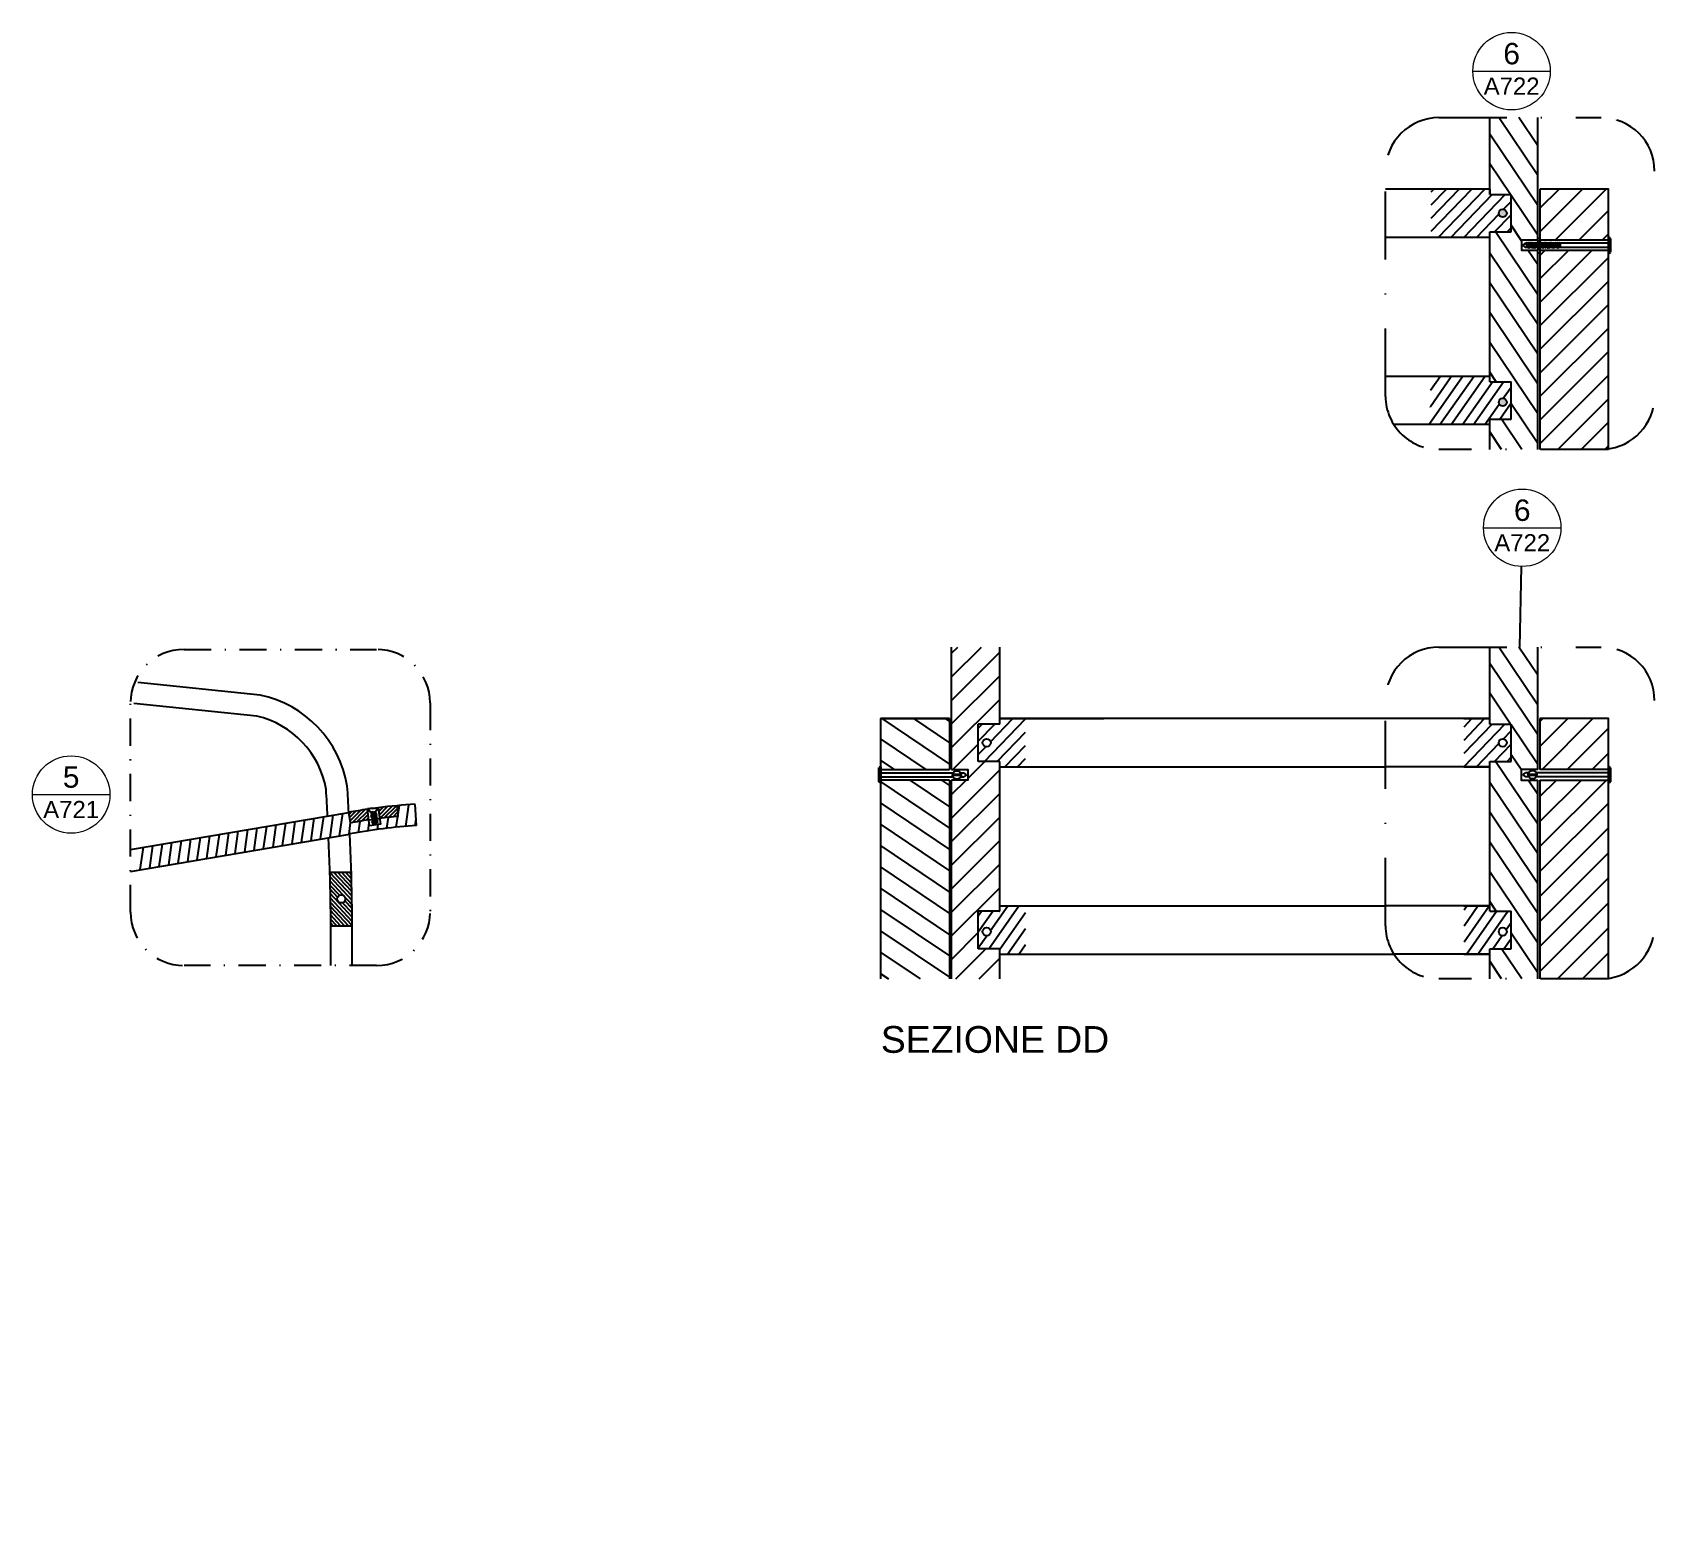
# Model space of a CAD drawing. Header units: millimetres. Extents: x -59 to 1311, y 25 to 454.
# Drawn here: x 489.2 to 640.8, y 25.2 to 164.5 of the extents above; entities that cross this region are included whole.
import ezdxf
from ezdxf.enums import TextEntityAlignment as Align

# ---------------------------------------------------------------- set-up
doc = ezdxf.new("R2010")
doc.units = ezdxf.units.MM
doc.linetypes.add('TRATTOPUNTO', pattern=[25.4, 12.7, -6.35, 0, -6.35])
doc.layers.get('0').update_dxf_attribs({"color": 70})
doc.layers.add('A-ANNO-SYMB', color=202, linetype='Continuous', lineweight=18)
for name, color, linetype in [('CONTORNO SEZIONI', 26, 'Continuous'), ('G-ANNO-TEXT', 3, 'Continuous'), ('LINEE SEZIONATE', 5, 'Continuous'), ('SIMBOLI', 201, 'Continuous'), ('viti sottili', 4, 'Continuous'), ('VITIGIUSTO', 61, 'Continuous')]:
    doc.layers.add(name, color=color, linetype=linetype)
doc.styles.add('ARIAL', font='arial.ttf')
doc.styles.get("Standard").update_dxf_attribs({"font": 'arial.ttf'})
pattern_1 = [(226, (41.42656, -83.0613), (0.616654, -0.5954959), [])]

# ---------------------------------------------------------------- blocks, each defined once
blk = doc.blocks.new('DETAGLI')
at = {"layer": 'A-ANNO-SYMB', "linetype": 'Continuous'}
blk.add_line((486.66, 356.17), (504.76, 356.17), dxfattribs=at)
blk.add_circle((495.71, 356.17), 9.05, dxfattribs=at)
for tag, p in [('TAVOLA', (495.71, 362.76)), ('SEZIONE', (495.71, 354.67))]:
    blk.add_attdef(tag, text='', height=5, dxfattribs=at).set_placement(p, align=Align.TOP_CENTER)

msp = doc.modelspace()

# ---------------------------------------------------------------- hatches: boundary and pattern name
h = msp.add_hatch()
h.set_pattern_fill('ANSI31', color=256, scale=0.49, angle=79)
h.set_pattern_definition([(124, (41.4266, -33.585), (-1.2897752, -0.8699644), [])])
h.paths.add_polyline_path([(628.4, 145.11), (629.93, 145.11), (629.93, 156.56), (625.43, 156.56), (625.43, 149.37), (627.43, 149.37), (627.43, 145.87), (625.43, 145.87), (625.43, 131.87), (627.43, 131.87), (627.43, 128.37), (625.43, 128.37), (625.43, 125.55), (629.93, 125.55), (629.93, 144.18), (628.4, 144.18)])
h = msp.add_hatch()
h.set_pattern_fill('ANSI31', color=256, scale=0.27, angle=181)
h.set_pattern_definition([(226, (41.42656, -33.58495), (0.616654, -0.5954959), [])])
h.paths.add_polyline_path([(619.97, 149.87), (619.97, 145.37), (625.43, 145.37), (625.43, 145.87), (625.43, 149.87)])
edge = h.paths.add_edge_path(flags=16)
edge.add_arc((626.65, 147.62), 0.377, 0, 360)
h.paths.add_polyline_path([(627.43, 149.37), (625.43, 149.37), (625.43, 145.87), (627.43, 145.87)])
h = msp.add_hatch()
h.set_pattern_fill('ANSI31', color=256, scale=0.49)
h.set_pattern_definition([(45, (41.4266, -33.585), (-1.1000814, 1.1000814), [])])
h.paths.add_polyline_path([(630.13, 145.11), (636.53, 145.11), (636.53, 149.87), (630.13, 149.87)])
h.paths.add_polyline_path([(636.53, 144.18), (630.13, 144.18), (630.13, 125.55), (636.53, 125.55)])
h = msp.add_hatch()
h.set_pattern_fill('ANSI31', color=256, scale=0.27, angle=190)
h.set_pattern_definition([(235, (366.2222, -68.2893), (0.702218, -0.4916984), [])])
edge = h.paths.add_edge_path()
edge.add_line((627.43, 131.87), (625.43, 131.87))
edge.add_line((625.43, 131.87), (625.43, 132.37))
edge.add_line((625.43, 132.37), (619.88, 132.37))
edge.add_line((619.88, 132.37), (619.9, 130.51))
edge.add_arc((590.54, 130.8), 29.37, 354.2586, 359.4317, ccw=False)
edge.add_line((619.76, 127.87), (625.43, 127.87))
edge.add_line((625.43, 127.87), (625.43, 128.37))
edge.add_line((625.43, 128.37), (627.43, 128.37))
edge.add_line((627.43, 128.37), (627.43, 131.87))
edge = h.paths.add_edge_path(flags=16)
edge.add_arc((626.65, 129.96), 0.377, 0, 360)
h = msp.add_hatch()
h.set_pattern_fill('ANSI31', color=256, scale=0.49)
h.paths.add_polyline_path([(579.63, 107.08), (575.13, 107.08), (575.13, 95.89), (575.13, 95.63), (576.64, 95.63), (576.64, 94.65), (575.13, 94.65), (575.13, 94.39), (575.13, 76.08), (579.63, 76.08), (579.63, 78.89), (577.63, 78.89), (577.63, 82.39), (579.63, 82.39), (579.63, 96.39), (577.63, 96.39), (577.63, 99.89), (579.63, 99.89)])
h = msp.add_hatch()
h.set_pattern_fill('ANSI31', color=256, scale=0.49, angle=79)
h.set_pattern_definition([(124, (41.4266, -83.0613), (-1.2897752, -0.8699644), [])])
h.paths.add_polyline_path([(628.83, 95.38), (628.78, 95.34), (628.84, 95.34)])
h.paths.add_polyline_path([(629.45, 94.9), (629.53, 94.88), (629.51, 94.94), (629.46, 94.94)])
h.paths.add_polyline_path([(629.43, 95.39), (629.37, 95.41), (629.38, 95.34), (629.44, 95.34)])
h.paths.add_polyline_path([(629.34, 95.39), (629.26, 95.41), (629.27, 95.34), (629.35, 95.34)])
h.paths.add_polyline_path([(629.54, 95.39), (629.46, 95.41), (629.47, 95.34), (629.55, 95.34)])
h.paths.add_polyline_path([(629.23, 95.39), (629.17, 95.41), (629.18, 95.34), (629.24, 95.34)])
h.paths.add_polyline_path([(629.63, 95.4), (629.57, 95.41), (629.58, 95.34), (629.64, 95.34)])
h.paths.add_polyline_path([(629.25, 94.9), (629.33, 94.88), (629.31, 94.94), (629.26, 94.94)])
h.paths.add_polyline_path([(629.65, 94.9), (629.72, 94.88), (629.71, 94.94), (629.66, 94.94)])
h.paths.add_polyline_path([(629.14, 95.39), (629.06, 95.41), (629.07, 95.34), (629.15, 95.34)])
h.paths.add_polyline_path([(629.74, 95.39), (629.66, 95.41), (629.67, 95.34), (629.75, 95.34)])
h.paths.add_polyline_path([(629.03, 95.39), (628.97, 95.41), (628.98, 95.34), (629.04, 95.34)])
h.paths.add_polyline_path([(629.83, 95.39), (629.77, 95.41), (629.78, 95.34), (629.84, 95.34)])
h.paths.add_polyline_path([(629.05, 94.9), (629.13, 94.88), (629.11, 94.94), (629.06, 94.94)])
h.paths.add_polyline_path([(629.93, 95.39), (629.86, 95.41), (629.87, 95.34), (629.93, 95.34)])
h.paths.add_polyline_path([(628.94, 95.39), (628.86, 95.41), (628.87, 95.34), (628.95, 95.34)])
h.paths.add_polyline_path([(628.36, 95.64), (629.93, 95.64), (629.93, 107.08), (625.43, 107.08), (625.43, 99.89), (627.43, 99.89), (627.43, 96.39), (625.43, 96.39), (625.43, 82.39), (627.43, 82.39), (627.43, 78.89), (625.43, 78.89), (625.43, 76.08), (629.93, 76.08), (629.93, 94.65), (628.36, 94.65)])
h = msp.add_hatch()
h.set_pattern_fill('ANSI31', color=256, scale=0.52, angle=101)
h.paths.add_polyline_path([(574.93, 94.39), (574.93, 94.65), (568.53, 94.65), (568.53, 76.08), (574.93, 76.08)])
h.paths.add_polyline_path([(574.93, 100.39), (568.53, 100.39), (568.53, 95.63), (574.93, 95.63), (574.93, 95.89)])
h = msp.add_hatch()
h.set_pattern_fill('ANSI31', color=256, scale=0.27, angle=181)
h.set_pattern_definition(pattern_1)
edge = h.paths.add_edge_path(flags=16)
edge.add_arc((578.41, 98.14), 0.377, 0, 360)
h.paths.add_polyline_path([(577.63, 99.89), (579.63, 99.89), (579.63, 96.39), (577.63, 96.39)])
h.paths.add_polyline_path([(582.03, 95.89), (582.03, 100.39), (579.63, 100.39), (579.63, 95.89)])
h = msp.add_hatch()
h.set_pattern_fill('ANSI31', color=256, scale=0.27, angle=181)
h.set_pattern_definition(pattern_1)
edge = h.paths.add_edge_path()
edge.add_arc((626.65, 98.14), 0.377, 0, 360)
h.paths.add_polyline_path([(627.43, 99.89), (625.43, 99.89), (625.43, 96.39), (627.43, 96.39)])
h.paths.add_polyline_path([(623.03, 100.39), (623.03, 95.89), (625.43, 95.89), (625.43, 96.39), (625.43, 100.39)])
h = msp.add_hatch()
h.set_pattern_fill('ANSI31', color=256, scale=0.52)
h.paths.add_polyline_path([(636.53, 94.39), (636.53, 94.65), (630.13, 94.65), (630.13, 94.39), (630.13, 76.08), (636.53, 76.08)])
h.paths.add_polyline_path([(636.53, 100.39), (630.13, 100.39), (630.13, 95.89), (630.13, 95.64), (636.53, 95.64), (636.53, 95.89)])
h = msp.add_hatch()
h.set_pattern_fill('ANSI31', color=256, scale=0.27, angle=37)
h.set_pattern_definition([(82, (-178.3926, -66.8067), (-0.8489073, 0.1193061), [])])
edge = h.paths.add_edge_path()
edge.add_line((498.7, 88.21), (498.7, 86.18))
edge.add_line((498.7, 86.18), (518.89, 89.61))
edge.add_arc((527.86, 43.19), 47.28, 93.3267, 100.9267, ccw=False)
edge.add_line((525.11, 90.39), (525, 92.38))
edge.add_line((525, 92.38), (523.33, 92.26))
edge.add_line((523.33, 92.26), (523.42, 91.26))
edge.add_line((523.42, 91.26), (521.67, 91.07))
edge.add_line((521.67, 91.07), (521.79, 90.8))
edge.add_line((521.79, 90.8), (521.74, 90.46))
edge.add_line((521.74, 90.46), (521.37, 90.51))
edge.add_line((521.37, 90.51), (520.74, 90.47))
edge.add_line((520.74, 90.47), (520.64, 90.93))
edge.add_line((520.64, 90.93), (518.96, 90.64))
edge.add_line((518.96, 90.64), (518.79, 91.63))
edge.add_line((518.79, 91.63), (498.7, 88.21))
h = msp.add_hatch()
h.set_pattern_fill('ANSI31', color=256, scale=0.081)
h.paths.add_polyline_path([(520.54, 91.92, 0.009083), (518.79, 91.63), (518.96, 90.64, -0.002152), (520.66, 90.94)])
h.paths.add_polyline_path([(523.33, 92.26, 0.009061), (521.55, 92.06), (521.67, 91.07, -0.009164), (523.42, 91.26)])
h = msp.add_hatch()
h.set_pattern_fill('ANSI31', color=256, scale=0.084, angle=88)
h.set_pattern_definition([(133, (-61.49065, 84.6271), (-0.19505203, -0.18188896), [])])
h.paths.add_polyline_path([(517.12, 81.04), (519.11, 81.04, 0.005563), (519.02, 86.04), (517.03, 86.04, -0.00545)])
h.paths.add_polyline_path([(518.46, 83.54, -1), (517.71, 83.54, -1)], flags=16)
h = msp.add_hatch()
h.set_pattern_fill('ANSI31', color=256, scale=0.27, angle=190)
h.set_pattern_definition([(235, (474.4115, -117.76565), (0.702218, -0.4916984), [])])
h.paths.add_polyline_path([(578.04, 80.48, -1), (578.79, 80.48, -1)], flags=16)
h.paths.add_polyline_path([(627.03, 80.48, -1), (626.27, 80.48, -1)], flags=16)
h.paths.add_polyline_path([(623.03, 82.89), (623.03, 78.39), (625.43, 78.39), (625.43, 78.89), (627.43, 78.89), (627.43, 82.39), (625.43, 82.39), (625.43, 82.89)])
h.paths.add_polyline_path([(582.03, 78.39), (582.03, 82.89), (579.63, 82.89), (579.63, 82.39), (577.63, 82.39), (577.63, 78.89), (579.63, 78.89), (579.63, 78.39)])
h = msp.add_hatch()
h.set_pattern_fill('ANSI31', color=256, scale=0.27, angle=95)
h.paths.add_polyline_path([(546.83, 25.17), (552.74, 25.17), (552.74, 30.32), (546.83, 30.32)], flags=9)
h.paths.add_polyline_path([(562.13, 26.33), (565.9, 26.33), (565.9, 31.48), (562.13, 31.48)], flags=9)
at = {"layer": 'VITIGIUSTO'}
h = msp.add_hatch(color=256, dxfattribs=at)
h.dxf.hatch_style = 1
h.paths.add_polyline_path([(627.03, 147.62, 1), (626.27, 147.62, 1)])
h.paths.add_polyline_path([(627.03, 129.96, 1), (626.27, 129.96, 1)])

# ---------------------------------------------------------------- linework, layer by layer
for p, q in [((619.98, 149.87), (615.69, 149.87)), ((625.43, 149.87), (625.43, 149.37)), ((620.05, 145.37), (615.69, 145.37)), ((619.94, 132.37), (615.69, 132.37)), ((619.86, 127.87), (616.47, 127.87)), ((574.93, 100.39), (568.53, 100.39)), ((574.93, 100.39), (574.93, 95.63)), ((579.63, 100.39), (589.37, 100.39)), ((625.43, 100.39), (579.63, 100.39)), ((625.43, 100.39), (615.69, 100.39)), ((630.13, 100.39), (630.13, 95.64)), ((636.53, 100.39), (630.13, 100.39)), ((579.63, 95.89), (615.69, 95.89)), ((625.43, 95.89), (615.69, 95.89)), ((574.93, 94.65), (574.93, 76.08)), ((630.13, 94.65), (630.13, 76.08)), ((520.66, 90.94), (520.99, 90.98)), ((521.38, 91.03), (521.67, 91.07)), ((579.63, 82.89), (615.69, 82.89)), ((625.43, 82.89), (615.69, 82.89)), ((517.12, 81.04), (519.11, 81.04)), ((579.63, 78.39), (616.47, 78.39)), ((625.43, 78.39), (616.47, 78.39))]:
    msp.add_line(p, q)
for points in [[(518.65, 94.09, 0.307514), (510.52, 102.6), (499.08, 103.77)], [(516.67, 93.76, 0.304175), (510.2, 100.62), (498.7, 101.8)]]:
    msp.add_lwpolyline(points, format="xyb")
for centre, radius, start, end in [((294.39, 79.56), 224.73, 3.0768, 3.7066), ((287.74, 79.43), 229.38, 2.9641, 3.5813), ((294.39, 79.56), 224.73, 359.4292, 2.5619), ((287.74, 79.43), 229.38, 359.4736, 2.4608)]:
    msp.add_arc(centre, radius, start, end)
at = {"layer": 'CONTORNO SEZIONI', "linetype": 'TRATTOPUNTO', "ltscale": 0.5}
for points in [[(620.69, 156.56), (635.84, 156.56)], [(615.69, 130.51), (615.69, 151.56)], [(636.53, 125.55), (620.69, 125.55)], [(620.69, 107.08), (635.84, 107.08)], [(615.69, 81.04), (615.69, 102.08)], [(636.53, 76.08), (620.69, 76.08)]]:
    msp.add_lwpolyline(points, dxfattribs=at)
at = {"layer": 'CONTORNO SEZIONI', "linetype": 'TRATTOPUNTO', "ltscale": 0.2}
for points in [[(503.39, 106.86), (521.39, 106.86)], [(498.39, 82.32), (498.39, 101.86)], [(526.39, 101.86), (526.39, 82.32)], [(521.39, 77.32), (503.39, 77.32)]]:
    msp.add_lwpolyline(points, dxfattribs=at)
at = {"layer": 'CONTORNO SEZIONI', "linetype": 'TRATTOPUNTO', "ltscale": 0.5}
for centre, start, end in [((620.69, 151.56), 90, 180), ((635.84, 151.56), 0, 90), ((620.69, 130.55), 180.456, 272.5125), ((635.84, 130.55), 274.2574, 0), ((620.69, 102.08), 90, 180), ((635.84, 102.08), 0, 90), ((620.69, 81.08), 180.456, 272.5125), ((635.84, 81.08), 274.2574, 0)]:
    msp.add_arc(centre, 5, start, end, dxfattribs=at)
at = {"layer": 'CONTORNO SEZIONI', "linetype": 'TRATTOPUNTO', "ltscale": 0.2}
for centre, start, end in [((503.39, 101.86), 90, 180), ((521.39, 101.86), 0, 90), ((503.39, 82.32), 180, 270), ((521.39, 82.32), 270, 0)]:
    msp.add_arc(centre, 5, start, end, dxfattribs=at)
at = {"layer": 'LINEE SEZIONATE'}
for p, q in [((625.43, 149.37), (625.43, 156.56)), ((625.43, 149.87), (619.98, 149.87)), ((625.43, 149.37), (627.43, 149.37)), ((627.43, 145.87), (627.43, 149.37)), ((630.13, 149.87), (630.13, 145.11)), ((625.43, 131.87), (625.43, 145.87)), ((625.43, 145.87), (627.43, 145.87)), ((625.43, 145.37), (620.05, 145.37)), ((630.13, 144.18), (630.13, 143.87)), ((630.13, 143.87), (630.13, 125.55)), ((625.43, 132.37), (619.94, 132.37)), ((625.43, 131.87), (627.43, 131.87)), ((627.43, 128.37), (627.43, 131.87)), ((625.43, 127.87), (619.86, 127.87)), ((625.43, 125.55), (625.43, 128.37)), ((625.43, 128.37), (627.43, 128.37)), ((579.63, 99.89), (579.63, 107.08)), ((625.43, 99.89), (625.43, 107.08)), ((579.63, 100.39), (582.05, 100.39)), ((623.02, 100.39), (625.43, 100.39)), ((579.63, 99.89), (577.63, 99.89)), ((577.63, 96.39), (577.63, 99.89)), ((625.43, 99.89), (627.43, 99.89)), ((627.43, 96.39), (627.43, 99.89)), ((579.63, 96.39), (577.63, 96.39)), ((579.63, 82.39), (579.63, 96.39)), ((579.63, 95.89), (582.05, 95.89)), ((623.02, 95.89), (625.43, 95.89)), ((625.43, 96.39), (627.43, 96.39)), ((625.43, 82.39), (625.43, 96.39)), ((498.39, 88.16), (518.79, 91.63)), ((518.96, 90.64), (518.79, 91.63)), ((523.42, 91.26), (523.33, 92.26)), ((525.11, 90.39), (525, 92.38)), ((498.39, 86.12), (518.89, 89.61)), ((517.03, 86.04), (519.02, 86.04)), ((579.63, 82.39), (577.63, 82.39)), ((577.63, 78.89), (577.63, 82.39)), ((579.63, 82.89), (582.05, 82.89)), ((623.02, 82.89), (625.43, 82.89)), ((625.43, 82.39), (627.43, 82.39)), ((627.43, 78.89), (627.43, 82.39)), ((517.12, 81.04), (519.11, 81.04)), ((579.63, 78.89), (577.63, 78.89)), ((579.63, 76.08), (579.63, 78.89)), ((625.43, 76.08), (625.43, 78.89)), ((625.43, 78.89), (627.43, 78.89)), ((579.63, 78.39), (582.05, 78.39)), ((623.02, 78.39), (625.43, 78.39))]:
    msp.add_line(p, q, dxfattribs=at)
for points in [[(629.93, 145.37), (629.93, 156.56)], [(636.53, 145.11), (636.53, 149.87), (630.13, 149.87)], [(629.93, 145.11), (628.4, 145.11), (628.4, 144.18), (629.93, 144.18)], [(629.93, 145.11), (629.93, 145.37)], [(629.93, 125.55), (629.93, 144.18)], [(636.53, 145.11), (630.13, 145.11)], [(630.13, 144.18), (636.53, 144.18)], [(636.53, 125.55), (636.53, 144.18)], [(575.13, 95.63), (575.13, 107.08)], [(629.93, 95.64), (629.93, 107.08)], [(568.53, 95.89), (568.53, 100.39), (574.93, 100.39)], [(636.53, 95.89), (636.53, 100.39), (630.13, 100.39)], [(568.53, 95.63), (574.93, 95.63)], [(575.13, 95.63), (576.64, 95.63), (576.64, 94.65), (575.13, 94.65)], [(629.93, 95.64), (628.36, 95.64), (628.36, 94.65), (629.93, 94.65)], [(636.53, 95.64), (630.13, 95.64)], [(574.93, 94.65), (568.53, 94.65)], [(568.53, 76.08), (568.53, 94.39)], [(575.13, 76.08), (575.13, 94.65)], [(629.93, 76.08), (629.93, 94.65)], [(630.13, 94.65), (636.53, 94.65)], [(636.53, 76.08), (636.53, 94.39)], [(521.55, 92.06), (521.74, 90.53), (520.72, 90.38), (520.54, 91.92)]]:
    msp.add_lwpolyline(points, dxfattribs=at)
for centre in [(626.65, 147.62), (626.65, 129.96), (626.65, 98.14), (518.09, 83.54), (626.65, 80.48)]:
    msp.add_circle(centre, 0.377, dxfattribs=at)
for centre, radius, start, end in [((527.77, 43.69), 48.77, 98.5194, 100.601), ((527.86, 43.19), 49.28, 93.3267, 97.3613), ((527.83, 43.47), 47.99, 95.2681, 97.3682), ((527.86, 43.19), 47.28, 93.3267, 100.9267), ((554.32, -106.2), 199.99, 99.6888, 100.1821), ((287.74, 79.43), 229.38, 0.4011, 1.6502), ((289.73, 79.45), 229.38, 0.4011, 1.6502)]:
    msp.add_arc(centre, radius, start, end, dxfattribs=at)
at = {"layer": 'SIMBOLI'}
msp.add_line((628.26, 107.08), (628.4, 114.61), dxfattribs=at)
msp.add_arc((527.86, 43.19), 49.28, 97.8754, 97.9377, dxfattribs=at)
at = {"layer": 'viti sottili'}
for p, q in [((628.53, 144.62), (628.78, 144.82)), ((628.53, 144.62), (628.78, 144.42)), ((628.84, 144.82), (628.78, 144.82)), ((628.91, 144.42), (628.78, 144.42)), ((628.84, 144.89), (628.83, 144.85)), ((628.93, 144.36), (628.83, 144.85)), ((628.84, 144.89), (628.86, 144.89)), ((628.86, 144.89), (628.95, 144.39)), ((628.95, 144.82), (628.87, 144.82)), ((628.94, 144.35), (628.93, 144.36)), ((628.95, 144.89), (628.94, 144.85)), ((629.03, 144.36), (628.94, 144.85)), ((629.02, 144.42), (628.94, 144.42)), ((628.95, 144.39), (628.94, 144.35)), ((628.95, 144.89), (628.97, 144.89)), ((628.97, 144.89), (629.06, 144.39)), ((629.04, 144.82), (628.98, 144.82)), ((629.04, 144.89), (629.03, 144.85)), ((629.13, 144.36), (629.03, 144.85)), ((629.05, 144.35), (629.03, 144.36)), ((629.04, 144.89), (629.06, 144.89)), ((629.11, 144.42), (629.05, 144.42)), ((629.06, 144.39), (629.05, 144.35)), ((629.06, 144.89), (629.15, 144.39)), ((629.15, 144.82), (629.07, 144.82)), ((629.14, 144.35), (629.13, 144.36)), ((629.15, 144.89), (629.14, 144.85)), ((629.23, 144.36), (629.14, 144.85)), ((629.22, 144.42), (629.14, 144.42)), ((629.15, 144.39), (629.14, 144.35)), ((629.15, 144.89), (629.17, 144.89)), ((629.17, 144.89), (629.26, 144.39)), ((629.24, 144.82), (629.18, 144.82)), ((629.24, 144.89), (629.23, 144.85)), ((629.33, 144.36), (629.23, 144.85)), ((629.25, 144.35), (629.23, 144.36)), ((629.24, 144.89), (629.26, 144.89)), ((629.31, 144.42), (629.25, 144.42)), ((629.26, 144.39), (629.25, 144.35)), ((629.26, 144.89), (629.35, 144.39)), ((629.35, 144.82), (629.27, 144.82)), ((629.34, 144.35), (629.33, 144.36)), ((629.35, 144.89), (629.34, 144.85)), ((629.43, 144.36), (629.34, 144.85)), ((629.42, 144.42), (629.34, 144.42)), ((629.35, 144.39), (629.34, 144.35)), ((629.35, 144.89), (629.37, 144.89)), ((629.37, 144.89), (629.46, 144.39)), ((629.44, 144.82), (629.38, 144.82)), ((629.44, 144.89), (629.43, 144.85)), ((629.53, 144.36), (629.43, 144.85)), ((629.45, 144.35), (629.43, 144.36)), ((629.44, 144.89), (629.46, 144.89)), ((629.51, 144.42), (629.45, 144.42)), ((629.46, 144.39), (629.45, 144.35)), ((629.46, 144.89), (629.55, 144.39)), ((629.55, 144.82), (629.47, 144.82)), ((629.54, 144.35), (629.53, 144.36)), ((629.55, 144.89), (629.54, 144.85)), ((629.63, 144.36), (629.54, 144.85)), ((629.62, 144.42), (629.54, 144.42)), ((629.55, 144.39), (629.54, 144.35)), ((629.55, 144.89), (629.57, 144.89)), ((629.57, 144.89), (629.66, 144.39)), ((629.64, 144.82), (629.58, 144.82)), ((629.64, 144.89), (629.63, 144.85)), ((629.72, 144.36), (629.63, 144.85)), ((629.65, 144.35), (629.63, 144.36)), ((629.64, 144.89), (629.66, 144.89)), ((629.71, 144.42), (629.65, 144.42)), ((629.66, 144.39), (629.65, 144.35)), ((629.66, 144.89), (629.75, 144.39)), ((629.75, 144.82), (629.67, 144.82)), ((629.74, 144.35), (629.72, 144.36)), ((629.75, 144.89), (629.74, 144.85)), ((629.83, 144.36), (629.74, 144.85)), ((629.82, 144.42), (629.74, 144.42)), ((629.75, 144.39), (629.74, 144.35)), ((629.75, 144.89), (629.77, 144.89)), ((629.77, 144.89), (629.86, 144.39)), ((629.84, 144.82), (629.78, 144.82)), ((629.85, 144.35), (629.83, 144.36)), ((629.85, 144.89), (629.84, 144.85)), ((629.93, 144.36), (629.84, 144.85)), ((629.85, 144.89), (629.86, 144.89)), ((629.92, 144.42), (629.85, 144.42)), ((629.86, 144.39), (629.85, 144.35)), ((629.86, 144.89), (629.95, 144.39)), ((629.95, 144.82), (629.87, 144.82)), ((629.93, 145.3), (630.13, 145.3)), ((629.93, 145.11), (629.93, 144.82)), ((629.94, 144.35), (629.93, 144.36)), ((629.93, 144.36), (629.93, 144.18)), ((629.95, 144.89), (629.94, 144.85)), ((630.03, 144.36), (629.94, 144.85)), ((629.95, 144.39), (629.94, 144.35)), ((629.95, 144.89), (629.96, 144.89)), ((630.02, 144.42), (629.95, 144.42)), ((629.96, 144.89), (630.06, 144.39)), ((630.04, 144.82), (629.98, 144.82)), ((630.05, 144.35), (630.03, 144.36)), ((630.05, 144.89), (630.04, 144.85)), ((630.13, 144.36), (630.04, 144.85)), ((630.05, 144.89), (630.06, 144.89)), ((630.12, 144.42), (630.05, 144.42)), ((630.06, 144.39), (630.05, 144.35)), ((630.06, 144.89), (630.15, 144.39)), ((630.15, 144.82), (630.07, 144.82)), ((630.13, 145.11), (630.13, 144.82)), ((630.14, 144.35), (630.13, 144.36)), ((630.13, 144.36), (630.13, 144.18)), ((630.15, 144.89), (630.14, 144.85)), ((630.23, 144.36), (630.14, 144.85)), ((630.15, 144.39), (630.14, 144.35)), ((630.15, 144.89), (630.17, 144.89)), ((630.22, 144.42), (630.15, 144.42)), ((630.17, 144.89), (630.26, 144.39)), ((630.25, 144.82), (630.18, 144.82)), ((630.25, 144.35), (630.23, 144.36)), ((630.25, 144.89), (630.24, 144.85)), ((630.33, 144.36), (630.24, 144.85)), ((630.25, 144.89), (630.27, 144.89)), ((630.32, 144.42), (630.25, 144.42)), ((630.26, 144.39), (630.25, 144.35)), ((630.27, 144.89), (630.36, 144.39)), ((630.35, 144.82), (630.28, 144.82)), ((630.35, 144.35), (630.33, 144.36)), ((630.35, 144.89), (630.34, 144.85)), ((630.43, 144.36), (630.34, 144.85)), ((630.35, 144.89), (630.37, 144.89)), ((630.42, 144.42), (630.35, 144.42)), ((630.36, 144.39), (630.35, 144.35)), ((630.37, 144.89), (630.46, 144.39)), ((630.45, 144.82), (630.38, 144.82)), ((630.45, 144.35), (630.43, 144.36)), ((630.46, 144.89), (630.45, 144.85)), ((630.54, 144.36), (630.45, 144.85)), ((630.53, 144.42), (630.45, 144.42)), ((630.46, 144.39), (630.45, 144.35)), ((630.46, 144.89), (630.47, 144.89)), ((630.47, 144.89), (630.56, 144.39)), ((630.55, 144.82), (630.48, 144.82)), ((630.55, 144.89), (630.54, 144.85)), ((630.63, 144.36), (630.54, 144.85)), ((630.55, 144.35), (630.54, 144.36)), ((630.55, 144.89), (630.57, 144.89)), ((630.56, 144.39), (630.55, 144.35)), ((630.62, 144.42), (630.56, 144.42)), ((630.57, 144.89), (630.66, 144.39)), ((630.65, 144.82), (630.58, 144.82)), ((630.65, 144.35), (630.63, 144.36)), ((630.66, 144.89), (630.65, 144.85)), ((630.74, 144.36), (630.65, 144.85)), ((630.73, 144.42), (630.65, 144.42)), ((630.66, 144.39), (630.65, 144.35)), ((630.66, 144.89), (630.67, 144.89)), ((630.67, 144.89), (630.76, 144.39)), ((630.75, 144.82), (630.68, 144.82)), ((630.75, 144.89), (630.74, 144.85)), ((630.83, 144.36), (630.74, 144.85)), ((630.75, 144.35), (630.74, 144.36)), ((630.75, 144.89), (630.77, 144.89)), ((630.76, 144.39), (630.75, 144.35)), ((630.82, 144.42), (630.76, 144.42)), ((630.77, 144.89), (630.86, 144.39)), ((630.85, 144.82), (630.78, 144.82)), ((630.85, 144.35), (630.83, 144.36)), ((630.86, 144.89), (630.85, 144.85)), ((630.94, 144.36), (630.85, 144.85)), ((630.93, 144.42), (630.85, 144.42)), ((630.86, 144.39), (630.85, 144.35)), ((630.86, 144.89), (630.87, 144.89)), ((630.87, 144.89), (630.96, 144.39)), ((630.95, 144.82), (630.88, 144.82)), ((630.95, 144.89), (630.94, 144.85)), ((631.03, 144.36), (630.94, 144.85)), ((630.95, 144.35), (630.94, 144.36)), ((630.95, 144.89), (630.97, 144.89)), ((630.96, 144.39), (630.95, 144.35)), ((631.02, 144.42), (630.96, 144.42)), ((630.97, 144.89), (631.06, 144.39)), ((631.05, 144.82), (630.98, 144.82)), ((631.05, 144.35), (631.03, 144.36)), ((631.06, 144.89), (631.05, 144.85)), ((631.14, 144.36), (631.05, 144.85)), ((631.13, 144.42), (631.05, 144.42)), ((631.06, 144.39), (631.05, 144.35)), ((631.06, 144.89), (631.07, 144.89)), ((631.07, 144.89), (631.16, 144.39)), ((631.15, 144.82), (631.08, 144.82)), ((631.15, 144.35), (631.14, 144.36)), ((631.15, 144.89), (631.17, 144.89)), ((631.15, 144.89), (631.15, 144.85)), ((631.24, 144.36), (631.15, 144.85)), ((631.16, 144.39), (631.15, 144.35)), ((631.23, 144.42), (631.16, 144.42)), ((631.17, 144.89), (631.26, 144.39)), ((631.25, 144.82), (631.18, 144.82)), ((631.25, 144.35), (631.24, 144.36)), ((631.26, 144.89), (631.25, 144.85)), ((631.34, 144.36), (631.25, 144.85)), ((631.26, 144.39), (631.25, 144.35)), ((631.26, 144.89), (631.27, 144.89)), ((631.33, 144.42), (631.26, 144.42)), ((631.27, 144.89), (631.36, 144.39)), ((631.35, 144.82), (631.28, 144.82)), ((631.35, 144.35), (631.34, 144.36)), ((631.35, 144.89), (631.37, 144.89)), ((631.35, 144.89), (631.35, 144.85)), ((631.44, 144.36), (631.35, 144.85)), ((631.36, 144.39), (631.35, 144.35)), ((631.43, 144.42), (631.36, 144.42)), ((631.37, 144.89), (631.46, 144.39)), ((631.45, 144.82), (631.38, 144.82)), ((631.45, 144.35), (631.44, 144.36)), ((631.45, 144.89), (631.47, 144.89)), ((631.45, 144.89), (631.45, 144.85)), ((631.54, 144.36), (631.45, 144.85)), ((631.46, 144.39), (631.45, 144.35)), ((631.53, 144.42), (631.46, 144.42)), ((631.47, 144.89), (631.56, 144.39)), ((631.55, 144.82), (631.48, 144.82)), ((631.55, 144.35), (631.54, 144.36)), ((631.55, 144.89), (631.57, 144.89)), ((631.55, 144.89), (631.55, 144.85)), ((631.64, 144.36), (631.55, 144.85)), ((631.56, 144.39), (631.55, 144.35)), ((631.63, 144.42), (631.56, 144.42)), ((631.57, 144.89), (631.66, 144.39)), ((631.66, 144.82), (631.58, 144.82)), ((631.65, 144.35), (631.64, 144.36)), ((631.66, 144.89), (631.65, 144.85)), ((631.74, 144.36), (631.65, 144.85)), ((631.66, 144.39), (631.65, 144.35)), ((631.66, 144.89), (631.67, 144.89)), ((631.73, 144.42), (631.66, 144.42)), ((631.67, 144.89), (631.76, 144.39)), ((631.75, 144.82), (631.69, 144.82)), ((631.76, 144.35), (631.74, 144.36)), ((631.75, 144.89), (631.77, 144.89)), ((631.75, 144.89), (631.75, 144.85)), ((631.84, 144.36), (631.75, 144.85)), ((631.83, 144.42), (631.76, 144.42)), ((631.76, 144.39), (631.76, 144.35)), ((631.77, 144.89), (631.86, 144.39)), ((631.86, 144.82), (631.78, 144.82)), ((631.85, 144.35), (631.84, 144.36)), ((631.86, 144.89), (631.85, 144.85)), ((631.94, 144.36), (631.85, 144.85)), ((631.86, 144.39), (631.85, 144.35)), ((631.86, 144.89), (631.87, 144.89)), ((631.93, 144.42), (631.86, 144.42)), ((631.87, 144.89), (631.96, 144.39)), ((631.95, 144.82), (631.89, 144.82)), ((631.96, 144.35), (631.94, 144.36)), ((631.95, 144.89), (631.97, 144.89)), ((631.95, 144.89), (631.95, 144.85)), ((632.04, 144.36), (631.95, 144.85)), ((632.03, 144.42), (631.96, 144.42)), ((631.96, 144.39), (631.96, 144.35)), ((631.97, 144.89), (632.06, 144.39)), ((636.53, 144.82), (631.98, 144.82)), ((632.05, 144.35), (632.04, 144.36)), ((632.06, 144.39), (632.05, 144.35)), ((636.53, 144.42), (632.06, 144.42)), ((636.53, 143.87), (636.53, 145.37)), ((636.53, 145.37), (636.58, 145.37)), ((636.53, 145.37), (636.58, 145.37)), ((636.53, 145.37), (636.53, 145.27)), ((636.58, 145.37), (636.58, 143.87)), ((636.73, 145.27), (636.73, 143.97)), ((629.93, 143.93), (630.13, 143.93)), ((636.58, 143.87), (636.53, 143.87)), ((568.33, 94.49), (568.33, 95.79)), ((568.48, 95.89), (568.53, 95.89)), ((568.48, 94.39), (568.48, 95.89)), ((568.53, 95.89), (568.53, 94.39)), ((636.53, 94.39), (636.53, 95.89)), ((636.53, 95.89), (636.58, 95.89)), ((636.53, 95.89), (636.58, 95.89)), ((636.53, 95.89), (636.53, 95.79)), ((636.58, 95.89), (636.58, 94.39)), ((636.73, 95.79), (636.73, 94.49)), ((568.53, 94.39), (568.48, 94.39)), ((568.53, 94.39), (568.48, 94.39)), ((568.53, 95.34), (575.29, 95.34)), ((568.53, 94.94), (575.27, 94.94)), ((568.53, 94.39), (568.53, 94.49)), ((575.98, 95.17), (575.26, 95.17)), ((575.98, 95.07), (575.26, 95.07)), ((575.96, 95.34), (576.15, 95.34)), ((575.98, 94.94), (576.19, 94.94)), ((576.02, 94.94), (576.09, 94.94)), ((576.04, 95.34), (576.12, 95.34)), ((576.12, 94.94), (576.25, 94.94)), ((576.15, 95.34), (576.28, 95.34)), ((576.22, 94.94), (576.28, 94.94)), ((576.53, 95.14), (576.28, 95.34)), ((576.53, 95.14), (576.28, 94.94)), ((628.53, 95.14), (628.78, 95.34)), ((628.53, 95.14), (628.78, 94.94)), ((628.84, 95.34), (628.78, 95.34)), ((628.91, 94.94), (628.78, 94.94)), ((628.95, 95.34), (628.81, 95.34)), ((629.08, 95.34), (628.87, 95.34)), ((629.1, 94.94), (628.91, 94.94)), ((629.02, 94.94), (628.94, 94.94)), ((629.04, 95.34), (628.98, 95.34)), ((629.08, 95.21), (629.8, 95.21)), ((629.08, 95.11), (629.8, 95.11)), ((636.53, 94.94), (629.78, 94.94)), ((636.53, 95.34), (629.8, 95.34)), ((636.58, 94.39), (636.53, 94.39)), ((521.04, 92.02), (520.55, 91.95)), ((521.05, 91.99), (520.55, 91.92)), ((520.55, 91.92), (520.55, 91.95)), ((520.89, 91.66), (520.55, 91.92)), ((520.83, 91.64), (520.89, 91.66)), ((520.83, 91.62), (520.83, 91.64)), ((520.83, 91.62), (520.87, 91.62)), ((520.84, 91.53), (521.32, 91.69)), ((520.84, 91.52), (520.84, 91.53)), ((520.84, 91.52), (520.88, 91.52)), ((520.86, 91.44), (521.34, 91.6)), ((520.86, 91.42), (520.86, 91.44)), ((520.86, 91.42), (520.9, 91.42)), ((521.08, 91.69), (520.87, 91.62)), ((520.87, 91.33), (521.35, 91.49)), ((520.87, 91.32), (520.87, 91.33)), ((520.87, 91.32), (520.91, 91.31)), ((521.36, 91.67), (520.88, 91.52)), ((520.88, 91.22), (520.89, 91.24)), ((520.88, 91.22), (520.92, 91.22)), ((520.89, 91.66), (521.29, 91.72)), ((520.89, 91.24), (521.36, 91.4)), ((520.9, 91.63), (520.91, 91.56)), ((521.37, 91.58), (520.9, 91.42)), ((520.9, 91.14), (521.38, 91.29)), ((520.9, 91.12), (520.9, 91.14)), ((520.9, 91.12), (520.94, 91.12)), ((520.91, 91.52), (520.92, 91.46)), ((521.39, 91.47), (520.91, 91.31)), ((520.91, 91.04), (521.39, 91.2)), ((520.91, 91.03), (520.91, 91.04)), ((520.91, 91.03), (520.95, 91.02)), ((520.92, 91.43), (520.93, 91.35)), ((521.4, 91.38), (520.92, 91.22)), ((520.93, 90.94), (521.41, 91.1)), ((520.94, 91.32), (520.95, 91.26)), ((521.41, 91.27), (520.94, 91.12)), ((520.94, 90.85), (521.42, 91)), ((520.95, 91.23), (520.96, 91.16)), ((521.43, 91.18), (520.95, 91.02)), ((520.97, 91.12), (520.97, 91.06)), ((521.44, 91.08), (520.97, 90.92)), ((520.98, 91.03), (520.99, 90.96)), ((521.45, 90.98), (520.98, 90.83)), ((521.04, 92.02), (521.54, 92.09)), ((521.05, 91.99), (521.54, 92.06)), ((521.29, 91.72), (521.54, 92.06)), ((521.29, 91.72), (521.29, 91.68)), ((521.3, 91.65), (521.31, 91.59)), ((521.31, 91.56), (521.32, 91.48)), ((521.32, 91.69), (521.36, 91.69)), ((521.32, 91.45), (521.33, 91.39)), ((521.34, 91.6), (521.37, 91.59)), ((521.34, 91.36), (521.35, 91.28)), ((521.35, 91.49), (521.39, 91.49)), ((521.35, 91.25), (521.36, 91.19)), ((521.36, 91.69), (521.36, 91.67)), ((521.36, 91.4), (521.4, 91.4)), ((521.37, 91.59), (521.37, 91.58)), ((521.37, 91.16), (521.38, 91.09)), ((521.38, 91.29), (521.42, 91.29)), ((521.38, 91.06), (521.39, 90.99)), ((521.39, 91.49), (521.39, 91.47)), ((521.39, 91.2), (521.43, 91.2)), ((521.4, 91.4), (521.4, 91.38)), ((521.42, 91.29), (521.41, 91.27)), ((521.41, 91.1), (521.44, 91.09)), ((521.42, 91), (521.46, 91)), ((521.43, 91.2), (521.43, 91.18)), ((521.44, 91.09), (521.44, 91.08)), ((521.46, 91), (521.45, 90.98)), ((521.54, 92.06), (521.54, 92.09)), ((520.93, 90.92), (520.93, 90.94)), ((520.93, 90.92), (520.97, 90.92)), ((520.94, 90.83), (520.94, 90.85)), ((520.94, 90.83), (520.98, 90.83)), ((520.95, 90.74), (521.43, 90.9)), ((520.95, 90.72), (520.95, 90.74)), ((520.95, 90.72), (520.99, 90.72)), ((520.97, 90.65), (521.45, 90.8)), ((520.97, 90.63), (520.97, 90.65)), ((520.97, 90.63), (521.01, 90.63)), ((520.99, 90.93), (521, 90.87)), ((521.47, 90.88), (520.99, 90.72)), ((521.01, 90.83), (521.02, 90.76)), ((521.48, 90.79), (521.01, 90.63)), ((521.02, 90.73), (521.03, 90.67)), ((521.03, 90.64), (521.04, 90.57)), ((521.04, 90.57), (521.44, 90.63)), ((521.38, 90.55), (521.12, 90.51)), ((521.26, 90.65), (521.46, 90.72)), ((521.26, 90.63), (521.26, 90.65)), ((521.26, 90.63), (521.3, 90.63)), ((521.49, 90.7), (521.3, 90.63)), ((521.39, 90.96), (521.4, 90.89)), ((521.41, 90.86), (521.42, 90.79)), ((521.42, 90.76), (521.43, 90.71)), ((521.43, 90.9), (521.47, 90.89)), ((521.43, 90.68), (521.44, 90.63)), ((521.45, 90.8), (521.48, 90.8)), ((521.46, 90.72), (521.5, 90.71)), ((521.47, 90.89), (521.47, 90.88)), ((521.48, 90.8), (521.48, 90.79)), ((521.5, 90.71), (521.49, 90.7))]:
    msp.add_line(p, q, dxfattribs=at)
for centre in [(575.62, 95.12), (629.44, 95.16)]:
    msp.add_circle(centre, 0.4, dxfattribs=at)
for centre, radius, start, end in [((636.31, 144.79), 0.637, 48.1799, 64.44), ((636.31, 144.44), 0.637, 295.56, 311.8201), ((568.76, 95.32), 0.637, 115.56, 131.8201), ((636.31, 95.32), 0.637, 48.1799, 64.44), ((568.76, 94.97), 0.637, 228.1799, 244.44), ((636.31, 94.97), 0.637, 295.56, 311.8201), ((521.2, 90.7), 0.202, 219.4276, 246.3855), ((521.25, 90.71), 0.202, 309.4276, 336.3855)]:
    msp.add_arc(centre, radius, start, end, dxfattribs=at)
at = {"layer": 'VITIGIUSTO'}
for centre in [(578.41, 98.14), (578.41, 80.48)]:
    msp.add_circle(centre, 0.377, dxfattribs=at)

# ---------------------------------------------------------------- block references
at = {"layer": 'SIMBOLI'}
ref = msp.add_blockref('DETAGLI', (429.19, 18.43), dxfattribs=dict(at, xscale=0.4, yscale=0.4, zscale=0.4))
ref.add_attrib('SEZIONE', 'A722', dxfattribs={"layer": 'A-ANNO-SYMB', "linetype": 'Continuous', "height": 1.6, "style": 'ARIAL'}).set_placement((627.48, 160.3), align=Align.TOP_CENTER)
ref.add_attrib('TAVOLA', '6', dxfattribs={"layer": 'A-ANNO-SYMB', "linetype": 'Continuous', "height": 2, "style": 'ARIAL'}).set_placement((627.48, 163.54), align=Align.TOP_CENTER)
ref = msp.add_blockref('DETAGLI', (430.19, -24.24), dxfattribs=dict(at, xscale=0.4, yscale=0.4, zscale=0.4))
ref.add_attrib('SEZIONE', 'A722', dxfattribs={"layer": 'A-ANNO-SYMB', "linetype": 'Continuous', "height": 1.6, "style": 'ARIAL'}).set_placement((628.47, 117.63), align=Align.TOP_CENTER)
ref.add_attrib('TAVOLA', '6', dxfattribs={"layer": 'A-ANNO-SYMB', "linetype": 'Continuous', "height": 2, "style": 'ARIAL'}).set_placement((628.47, 120.87), align=Align.TOP_CENTER)
ref = msp.add_blockref('DETAGLI', (294.56, -49.17), dxfattribs=dict(at, xscale=0.4, yscale=0.4, zscale=0.4))
ref.add_attrib('SEZIONE', 'A721', dxfattribs={"layer": 'A-ANNO-SYMB', "linetype": 'Continuous', "height": 1.6, "style": 'ARIAL'}).set_placement((492.84, 92.7), align=Align.TOP_CENTER)
ref.add_attrib('TAVOLA', '5', dxfattribs={"layer": 'A-ANNO-SYMB', "linetype": 'Continuous', "height": 2, "style": 'ARIAL'}).set_placement((492.84, 95.94), align=Align.TOP_CENTER)

# ---------------------------------------------------------------- texts
at = {"layer": 'G-ANNO-TEXT', "insert": (568.52, 71.66), "char_height": 2.5, "attachment_point": 1, "style": 'ARIAL'}
msp.add_mtext_dynamic_manual_height_columns('SEZIONE DD', width=27.5014, gutter_width=12.5, heights=[0], dxfattribs=at)

doc.saveas('drawing.dxf')
